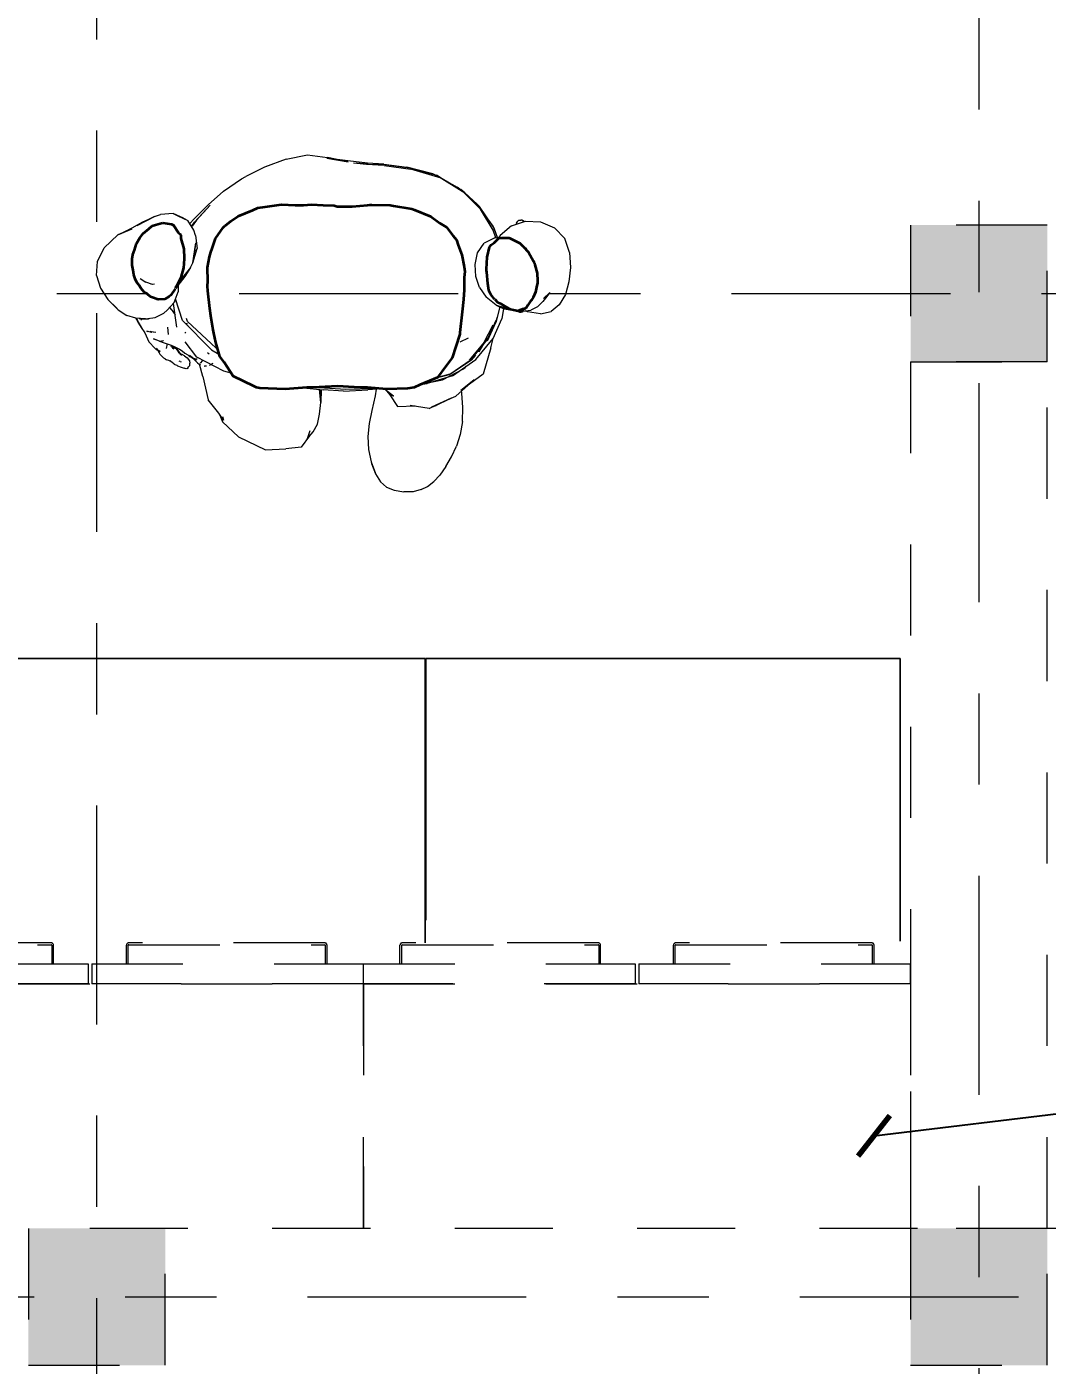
# Model space of a CAD drawing. Header units: millimetres. Extents: x -9559 to 23034, y -7226 to 22400.
# Drawn here: x 302.929 to 304.049, y 51.338 to 52.806 of the extents above; entities that cross this region are included whole.
import ezdxf

# ---------------------------------------------------------------- set-up
doc = ezdxf.new("R2010")
doc.units = ezdxf.units.MM
doc.header["$LTSCALE"] = 0.02
for name, pattern in [('ACAD_ISO02W100', [15, 12, -3]), ('ACAD_ISO10W100', [18, 12, -3, 0, -3]), ('DASHED2', [0.375, 0.25, -0.125])]:
    doc.linetypes.add(name, pattern=pattern)
for name, color, linetype, lineweight in [('A-GENM', 255, 'Continuous', 5), ('A-Mueble cocina 2-proyecciones', 255, 'ACAD_ISO02W100', 9), ('A-Mueble cocina 3', 9, 'Continuous', 9), ('A_DIM-1', 251, 'Continuous', 18), ('G-IMPT', 8, 'Continuous', 9), ('I-FURN', 9, 'Continuous', 9), ('S-GRID', 253, 'ACAD_ISO10W100', 5)]:
    doc.layers.add(name, color=color, linetype=linetype, lineweight=lineweight)
doc.layers.add('IH-PLANO BASE', color=250, linetype='DASHED2', lineweight=5, transparency=0.55)
doc.styles.get("Standard").update_dxf_attribs({"font": 'GOTHIC.TTF'})
doc.dimstyles.get("Standard").update_dxf_attribs({"dimtxt": 0.18, "dimasz": 0.18, "dimexe": 0.18, "dimexo": 0.0625, "dimgap": 0.09, "dimtad": 0, "dimzin": 3, "dimdsep": 46, "dimtxsty": 'Standard', "dimblk": 'ARCHTICK', "dimcen": 0.09, "dimadec": 0, "dimazin": 0, "dimtfac": 1, "dimtofl": 0, "dimtmove": 0, "dimatfit": 3, "dimldrblk": 'ARCHTICK', "dimfxl": 1, "dimtolj": 1, "dimtzin": 0, "dimarcsym": 0})

# ---------------------------------------------------------------- blocks, each defined once
blk = doc.blocks.new('Female Figure 2 - 01skin_DXF-V15-Nivel 1')
at = {"layer": 'G-IMPT'}
for p, q in [((0.1914, -0.7645), (0.1931, -0.7621)), ((0.1939, -0.7612), (0.1931, -0.7621)), ((0.1939, -0.7612), (0.1962, -0.7611)), ((0.1975, -0.7612), (0.1962, -0.7611)), ((0.1987, -0.762), (0.1975, -0.7612)), ((0.1987, -0.762), (0.1981, -0.7616)), ((0.1998, -0.7624), (0.1981, -0.7616)), ((0.1987, -0.7622), (0.199, -0.7625)), ((0.1914, -0.7645), (0.1913, -0.7656)), ((-0.189, -0.8567), (-0.1847, -0.862)), ((-0.1825, -0.865), (-0.1847, -0.862)), ((-0.2261, -0.8689), (-0.2205, -0.8776)), ((-0.2258, -0.8692), (-0.226, -0.8689)), ((-0.2258, -0.8688), (-0.2242, -0.8712)), ((-0.2258, -0.8692), (-0.2237, -0.873)), ((-0.2183, -0.881), (-0.2242, -0.8712)), ((-0.2237, -0.873), (-0.2201, -0.8787)), ((-0.2183, -0.881), (-0.2205, -0.8776)), ((-0.2199, -0.8707), (-0.2202, -0.8694)), ((-0.2199, -0.8707), (-0.2202, -0.8694)), ((-0.2201, -0.8787), (-0.2163, -0.8846)), ((-0.1902, -0.8866), (-0.1909, -0.8785)), ((-0.1901, -0.8866), (-0.1909, -0.8785)), ((-0.2163, -0.8846), (-0.2116, -0.8943)), ((-0.2085, -0.8842), (-0.2138, -0.8826)), ((-0.2138, -0.8826), (-0.2131, -0.883)), ((-0.2085, -0.8842), (-0.2131, -0.883)), ((-0.2116, -0.8943), (-0.2105, -0.8957)), ((-0.2071, -0.8838), (-0.2103, -0.8832)), ((-0.2103, -0.8832), (-0.2089, -0.8835)), ((-0.1999, -0.8939), (-0.2067, -0.8911)), ((-0.2067, -0.8911), (-0.2034, -0.8924)), ((-0.2042, -0.8842), (-0.2066, -0.8838)), ((-0.1999, -0.8939), (-0.1957, -0.893)), ((-0.1999, -0.8939), (-0.1986, -0.8942)), ((-0.1999, -0.8939), (-0.1949, -0.8956)), ((-0.1986, -0.8942), (-0.1957, -0.893)), ((-0.1723, -0.8837), (-0.1715, -0.8848)), ((-0.2059, -0.9006), (-0.2105, -0.8957)), ((-0.2036, -0.9029), (-0.2059, -0.9006)), ((-0.2036, -0.9029), (-0.1993, -0.9046)), ((-0.1998, -0.9057), (-0.2033, -0.9015)), ((-0.2024, -0.9027), (-0.2033, -0.9015)), ((-0.2024, -0.9027), (-0.2014, -0.9046)), ((-0.201, -0.9045), (-0.2023, -0.9033)), ((-0.2023, -0.9033), (-0.1993, -0.9046)), ((-0.2014, -0.9046), (-0.2004, -0.9067)), ((-0.1998, -0.9057), (-0.201, -0.9045)), ((-0.2004, -0.9067), (-0.1998, -0.9078)), ((-0.1954, -0.9125), (-0.1998, -0.9078)), ((-0.1949, -0.8956), (-0.1885, -0.8977)), ((-0.1915, -0.8967), (-0.1926, -0.9017)), ((-0.1915, -0.8967), (-0.1926, -0.9017)), ((-0.1885, -0.8977), (-0.1847, -0.8991)), ((-0.1881, -0.8988), (-0.186, -0.8997)), ((-0.1881, -0.8988), (-0.1848, -0.9001)), ((-0.1877, -0.898), (-0.1857, -0.9005)), ((-0.1875, -0.8981), (-0.1857, -0.9005)), ((-0.1873, -0.8982), (-0.1857, -0.9005)), ((-0.187, -0.8993), (-0.186, -0.8997)), ((-0.1866, -0.9002), (-0.1854, -0.9017)), ((-0.1865, -0.9), (-0.1843, -0.9024)), ((-0.1854, -0.9017), (-0.1857, -0.9005)), ((-0.1854, -0.9012), (-0.1843, -0.9024)), ((-0.1848, -0.9001), (-0.1814, -0.9021)), ((-0.1847, -0.8991), (-0.1811, -0.9009)), ((-0.1784, -0.9061), (-0.1814, -0.9021)), ((-0.1814, -0.9021), (-0.1767, -0.9085)), ((-0.1814, -0.9021), (-0.1791, -0.9049)), ((-0.1811, -0.9009), (-0.1781, -0.9026)), ((-0.1794, -0.9059), (-0.1768, -0.9076)), ((-0.1794, -0.9059), (-0.1779, -0.907)), ((-0.1767, -0.9085), (-0.1791, -0.9049)), ((-0.1773, -0.9072), (-0.1786, -0.9066)), ((-0.1786, -0.9066), (-0.1768, -0.9076)), ((-0.1784, -0.9061), (-0.1767, -0.9085)), ((-0.1781, -0.9026), (-0.1752, -0.9045)), ((-0.1779, -0.907), (-0.1761, -0.9094)), ((-0.1773, -0.9072), (-0.1752, -0.9082)), ((-0.1767, -0.9085), (-0.1761, -0.9094)), ((-0.1752, -0.9045), (-0.1722, -0.907)), ((-0.1725, -0.9099), (-0.1752, -0.9082)), ((-0.1722, -0.907), (-0.1691, -0.9088)), ((-0.1691, -0.9088), (-0.1667, -0.9108)), ((-0.1659, -0.9102), (-0.1671, -0.9091)), ((-0.1634, -0.9127), (-0.1671, -0.9091)), ((-0.1473, -0.9061), (-0.1456, -0.9077)), ((-0.194, -0.9132), (-0.1954, -0.9125)), ((-0.194, -0.9132), (-0.1923, -0.9141)), ((-0.1897, -0.915), (-0.1923, -0.9141)), ((-0.1858, -0.9171), (-0.1897, -0.915)), ((-0.1871, -0.9161), (-0.1883, -0.915)), ((-0.1847, -0.9181), (-0.1883, -0.915)), ((-0.1864, -0.9167), (-0.1871, -0.9161)), ((-0.1838, -0.9188), (-0.1864, -0.9167)), ((-0.1847, -0.9181), (-0.1858, -0.9171)), ((-0.1838, -0.9188), (-0.1831, -0.9192)), ((-0.1831, -0.9192), (-0.1821, -0.9198)), ((-0.1821, -0.9198), (-0.1812, -0.9202)), ((-0.1812, -0.9202), (-0.1804, -0.9206)), ((-0.1804, -0.9206), (-0.1762, -0.9224)), ((-0.1773, -0.916), (-0.1783, -0.9158)), ((-0.1773, -0.916), (-0.1762, -0.9165)), ((-0.1762, -0.9224), (-0.1729, -0.9234)), ((-0.1707, -0.924), (-0.1729, -0.9234)), ((-0.1725, -0.9099), (-0.1698, -0.912)), ((-0.1698, -0.9238), (-0.1707, -0.924)), ((-0.1698, -0.912), (-0.167, -0.9152)), ((-0.1698, -0.9238), (-0.1687, -0.9232)), ((-0.1687, -0.9224), (-0.1667, -0.9205)), ((-0.1687, -0.9224), (-0.1681, -0.9214)), ((-0.1687, -0.9232), (-0.1681, -0.9214)), ((-0.167, -0.9152), (-0.1666, -0.9179)), ((-0.1648, -0.9117), (-0.1667, -0.9108)), ((-0.1667, -0.9205), (-0.1666, -0.9179)), ((-0.1624, -0.9132), (-0.1659, -0.9102)), ((-0.1649, -0.9112), (-0.1659, -0.9102)), ((-0.1659, -0.9102), (-0.1634, -0.9127)), ((-0.1624, -0.9132), (-0.1649, -0.9112)), ((-0.1613, -0.914), (-0.1649, -0.9112)), ((-0.1649, -0.9112), (-0.1634, -0.9125)), ((-0.1634, -0.9127), (-0.1648, -0.9117)), ((-0.1613, -0.914), (-0.1634, -0.9125)), ((-0.1634, -0.9125), (-0.1619, -0.9139)), ((-0.1634, -0.9125), (-0.16, -0.9146)), ((-0.1624, -0.9132), (-0.1634, -0.9127)), ((-0.1589, -0.9136), (-0.1634, -0.9127)), ((-0.1597, -0.9136), (-0.1634, -0.9127)), ((-0.1624, -0.9132), (-0.1613, -0.914)), ((-0.1619, -0.9139), (-0.16, -0.9159)), ((-0.1613, -0.914), (-0.16, -0.9146)), ((-0.16, -0.9159), (-0.1583, -0.9175)), ((-0.1589, -0.9136), (-0.1597, -0.9136)), ((-0.1583, -0.9175), (-0.1566, -0.9189)), ((-0.155, -0.92), (-0.1566, -0.9189)), ((-0.153, -0.9151), (-0.1555, -0.9179)), ((-0.1555, -0.9179), (-0.1554, -0.9177)), ((-0.1535, -0.9151), (-0.1526, -0.9148)), ((-0.1535, -0.9151), (-0.1526, -0.9148)), ((-0.1484, -0.9211), (-0.1512, -0.9214)), ((-0.1484, -0.9211), (-0.1507, -0.9213)), ((-0.1447, -0.9201), (-0.1453, -0.9204)), ((-0.1416, -0.9183), (-0.1447, -0.9201))]:
    blk.add_line(p, q, dxfattribs=at)
blk = doc.blocks.new('Female Figure 2 - Female Figure 2-V16-Nivel 1')
at = {"layer": 'A-GENM', "lineweight": 35}
for p, q in [((-0.0992, 0.085), (-0.0829, 0.0913)), ((-0.0829, 0.0913), (-0.0774, 0.0939)), ((-0.0774, 0.0939), (-0.0694, 0.0952)), ((-0.0694, 0.0952), (-0.0517, 0.0976)), ((-0.0517, 0.0976), (-0.0367, 0.0969)), ((-0.0367, 0.0969), (-0.0274, 0.0968)), ((-0.0274, 0.0968), (-0.0185, 0.0977)), ((-0.0185, 0.0977), (-0.006, 0.097)), ((-0.006, 0.097), (0.0061, 0.0965)), ((0.0061, 0.0965), (0.0095, 0.0953)), ((0.0095, 0.0953), (0.0132, 0.0956)), ((0.0132, 0.0956), (0.0258, 0.0955)), ((0.0258, 0.0955), (0.0428, 0.0969)), ((0.0428, 0.0969), (0.0452, 0.0971)), ((0.0452, 0.0971), (0.0477, 0.0971)), ((0.0477, 0.0971), (0.0677, 0.097)), ((0.0677, 0.097), (0.0712, 0.0963)), ((0.0712, 0.0963), (0.0893, 0.0931)), ((0.0893, 0.0931), (0.0914, 0.0929)), ((0.0914, 0.0929), (0.0943, 0.0918)), ((0.0943, 0.0918), (0.1124, 0.0844)), ((-0.1972, 0.0708), (-0.1933, 0.0741)), ((-0.1933, 0.0741), (-0.1898, 0.0754)), ((-0.1898, 0.0754), (-0.1819, 0.0776)), ((-0.1817, 0.0775), (-0.1721, 0.0761)), ((-0.1721, 0.0761), (-0.17, 0.0748)), ((-0.17, 0.0748), (-0.1644, 0.0665)), ((-0.1154, 0.0723), (-0.1142, 0.0739)), ((-0.1142, 0.0739), (-0.1129, 0.0747)), ((-0.1129, 0.0747), (-0.1071, 0.0793)), ((-0.1071, 0.0793), (-0.0992, 0.085)), ((0.1124, 0.0844), (0.1222, 0.0771)), ((0.1223, 0.0771), (0.1296, 0.0728)), ((-0.2107, 0.0547), (-0.2068, 0.061)), ((-0.2068, 0.061), (-0.2034, 0.0658)), ((-0.2034, 0.0658), (-0.1972, 0.0708)), ((-0.1644, 0.0665), (-0.1625, 0.065)), ((-0.1625, 0.065), (-0.162, 0.0639)), ((-0.162, 0.0639), (-0.1618, 0.0602)), ((-0.1618, 0.0602), (-0.1585, 0.0491)), ((-0.1276, 0.0495), (-0.1238, 0.0603)), ((-0.1238, 0.0603), (-0.1154, 0.0723)), ((0.1296, 0.0728), (0.1363, 0.0637)), ((0.1363, 0.0637), (0.1404, 0.0588)), ((0.1404, 0.0588), (0.1423, 0.0532)), ((0.1819, 0.0556), (0.1867, 0.0608)), ((0.1867, 0.0608), (0.1899, 0.0611)), ((0.1899, 0.0611), (0.1983, 0.061)), ((0.1983, 0.061), (0.2093, 0.0555)), ((-0.2145, 0.0429), (-0.2127, 0.0477)), ((-0.2127, 0.0477), (-0.2107, 0.0547)), ((-0.1585, 0.0491), (-0.1584, 0.0384)), ((-0.1306, 0.0403), (-0.1292, 0.0455)), ((-0.1292, 0.0455), (-0.1276, 0.0495)), ((0.1423, 0.0532), (0.1463, 0.0424)), ((0.1742, 0.04), (0.1766, 0.0507)), ((0.1766, 0.0507), (0.1783, 0.0534)), ((0.1783, 0.0534), (0.1819, 0.0556)), ((0.2093, 0.0555), (0.2099, 0.0552)), ((0.2099, 0.0552), (0.2103, 0.0548)), ((0.2103, 0.0548), (0.213, 0.052)), ((0.2136, 0.0514), (0.2194, 0.0453)), ((0.2194, 0.0453), (0.2248, 0.0355)), ((-0.2154, 0.0311), (-0.2152, 0.0381)), ((-0.2142, 0.0255), (-0.2154, 0.0311)), ((-0.2152, 0.0381), (-0.2145, 0.0429)), ((-0.1585, 0.0326), (-0.1591, 0.0282)), ((-0.1584, 0.0384), (-0.1585, 0.0326)), ((-0.1326, 0.0285), (-0.1306, 0.0403)), ((0.1463, 0.0424), (0.1488, 0.0292)), ((0.1734, 0.0267), (0.1742, 0.04)), ((0.2248, 0.0355), (0.2258, 0.0336)), ((0.2258, 0.0336), (0.2262, 0.0316)), ((0.2262, 0.0316), (0.2289, 0.0222)), ((-0.2136, 0.0206), (-0.2142, 0.0255)), ((-0.2122, 0.0162), (-0.2136, 0.0206)), ((-0.2102, 0.0121), (-0.2122, 0.0162)), ((-0.1619, 0.0174), (-0.1679, 0.0055)), ((-0.1591, 0.0282), (-0.1619, 0.0174)), ((-0.1324, 0.0134), (-0.1326, 0.0285)), ((0.1488, 0.0292), (0.1495, 0.0243)), ((0.1495, 0.0243), (0.149, 0.0176)), ((0.149, 0.0176), (0.149, 0.0041)), ((0.1733, 0.0251), (0.1734, 0.0267)), ((0.1737, 0.0234), (0.1733, 0.0251)), ((0.1746, 0.0111), (0.1737, 0.0234)), ((0.2289, 0.0222), (0.2294, 0.014)), ((-0.208, 0.0097), (-0.2102, 0.0121)), ((-0.2054, 0.0055), (-0.208, 0.0097)), ((-0.2021, 0.0016), (-0.2054, 0.0055)), ((-0.2004, 0.0003), (-0.2021, 0.0016)), ((-0.1988, -0.0003), (-0.2004, 0.0003)), ((-0.168, 0.0053), (-0.1731, -0.0017)), ((-0.1327, 0.0082), (-0.1324, 0.0134)), ((-0.1324, 0.0029), (-0.1327, 0.0082)), ((-0.1302, -0.0165), (-0.1324, 0.0029)), ((0.149, 0.0041), (0.148, -0.0066)), ((0.1759, 0.0035), (0.1746, 0.0111)), ((0.1779, -0.0009), (0.1759, 0.0035)), ((0.2271, 0.0015), (0.2246, -0.0044)), ((0.2286, 0.0087), (0.2271, 0.0015)), ((0.2293, 0.0112), (0.2286, 0.0087)), ((0.2294, 0.014), (0.2293, 0.0112)), ((-0.1952, -0.0035), (-0.1988, -0.0003)), ((-0.193, -0.0044), (-0.1952, -0.0035)), ((-0.188, -0.006), (-0.193, -0.0044)), ((-0.1874, -0.0064), (-0.188, -0.006)), ((-0.1863, -0.0065), (-0.1874, -0.0064)), ((-0.1795, -0.0062), (-0.1863, -0.0065)), ((-0.1747, -0.0034), (-0.1795, -0.0062)), ((-0.1731, -0.0017), (-0.1747, -0.0034)), ((0.148, -0.0066), (0.1466, -0.0201)), ((0.1822, -0.006), (0.1779, -0.0009)), ((0.1861, -0.0103), (0.1827, -0.0066)), ((0.1898, -0.0118), (0.1861, -0.0103)), ((0.1998, -0.0175), (0.1898, -0.0118)), ((0.2186, -0.0127), (0.2167, -0.0157)), ((0.2216, -0.0084), (0.2186, -0.0127)), ((0.2231, -0.0068), (0.2216, -0.0084)), ((0.2246, -0.0044), (0.2232, -0.0067)), ((-0.1291, -0.0246), (-0.1302, -0.0165)), ((-0.1267, -0.0378), (-0.1291, -0.0246)), ((0.1466, -0.0201), (0.1441, -0.0429)), ((0.2028, -0.0181), (0.1998, -0.0175)), ((0.2081, -0.0195), (0.2028, -0.0181)), ((0.2098, -0.02), (0.2081, -0.0195)), ((0.2113, -0.02), (0.2098, -0.02)), ((0.2129, -0.0194), (0.2113, -0.02)), ((0.2133, -0.0175), (0.2129, -0.0194)), ((0.2151, -0.0169), (0.2133, -0.0175)), ((0.2167, -0.0157), (0.2151, -0.0169)), ((-0.1258, -0.0433), (-0.1267, -0.0378)), ((-0.1234, -0.0537), (-0.1258, -0.0433)), ((0.1441, -0.0429), (0.144, -0.044)), ((-0.1191, -0.0691), (-0.1234, -0.0537)), ((0.1436, -0.0457), (0.1358, -0.0706)), ((0.1439, -0.0446), (0.1436, -0.0457)), ((0.144, -0.044), (0.1439, -0.0446)), ((-0.1144, -0.0754), (-0.1191, -0.0691)), ((0.1358, -0.0706), (0.1286, -0.0795)), ((-0.1047, -0.0907), (-0.1144, -0.0754)), ((0.1286, -0.0795), (0.1194, -0.0921)), ((-0.0817, -0.1017), (-0.1047, -0.0907)), ((-0.0789, -0.1032), (-0.0817, -0.1017)), ((-0.0101, -0.1027), (-0.017, -0.103)), ((0.0098, -0.1015), (-0.0101, -0.1027)), ((0.0283, -0.1027), (0.0098, -0.1015)), ((0.0355, -0.1029), (0.0283, -0.1027)), ((0.1001, -0.1001), (0.0938, -0.1031)), ((0.1194, -0.0921), (0.1001, -0.1001)), ((-0.0752, -0.1037), (-0.0789, -0.1032)), ((-0.0474, -0.105), (-0.0752, -0.1037)), ((-0.0236, -0.1029), (-0.0474, -0.105)), ((-0.017, -0.103), (-0.0236, -0.1029)), ((0.0429, -0.103), (0.0355, -0.1029)), ((0.0637, -0.1049), (0.0429, -0.103)), ((0.0867, -0.1041), (0.0637, -0.1049)), ((0.0938, -0.1031), (0.0867, -0.1041))]:
    blk.add_line(p, q, dxfattribs=at)
at = {"layer": 'G-IMPT'}
for p, q in [((-0.0464, 0.1475), (-0.0703, 0.1385)), ((-0.0464, 0.1475), (-0.0229, 0.1519)), ((-0.0229, 0.1519), (-0.0012, 0.1493)), ((0.0212, 0.1455), (-0.0017, 0.1486)), ((-0.0017, 0.1486), (0.0217, 0.1444)), ((0.0217, 0.1444), (-0.0012, 0.1493)), ((-0.0703, 0.1385), (-0.0905, 0.1284)), ((-0.0692, 0.1393), (-0.0676, 0.1395)), ((0.0429, 0.143), (0.0212, 0.1455)), ((0.0417, 0.1415), (0.0274, 0.1429)), ((0.0436, 0.142), (0.0304, 0.1429)), ((0.061, 0.1405), (0.0417, 0.1415)), ((0.0607, 0.1419), (0.0429, 0.143)), ((0.0436, 0.142), (0.0623, 0.1413)), ((0.0607, 0.1419), (0.0861, 0.1386)), ((0.061, 0.1405), (0.0903, 0.1365)), ((0.0623, 0.1413), (0.0888, 0.138)), ((0.1144, 0.1311), (0.0861, 0.1386)), ((0.0888, 0.138), (0.1186, 0.1296)), ((0.1237, 0.1266), (0.0903, 0.1365)), ((-0.1151, 0.1122), (-0.0954, 0.1258)), ((-0.0954, 0.1258), (-0.0905, 0.1284)), ((0.1237, 0.1266), (0.1144, 0.1311)), ((0.1237, 0.1266), (0.1186, 0.1296)), ((0.1186, 0.1296), (0.1495, 0.1103)), ((0.1186, 0.1296), (0.1451, 0.1139)), ((0.1237, 0.1266), (0.1413, 0.1165)), ((-0.1151, 0.1122), (-0.1321, 0.0973)), ((0.1495, 0.1103), (0.1413, 0.1165)), ((0.1669, 0.0925), (0.1451, 0.1139)), ((0.1657, 0.0955), (0.1451, 0.1139)), ((0.1495, 0.1103), (0.1451, 0.1139)), ((0.1495, 0.1103), (0.1632, 0.0979)), ((-0.1477, 0.0817), (-0.1321, 0.0973)), ((-0.1469, 0.0783), (-0.1297, 0.0969)), ((-0.1447, 0.0806), (-0.1297, 0.0969)), ((-0.0829, 0.0913), (-0.0992, 0.085)), ((-0.0774, 0.0939), (-0.0829, 0.0913)), ((-0.0694, 0.0952), (-0.0774, 0.0939)), ((-0.0517, 0.0976), (-0.0694, 0.0952)), ((-0.0367, 0.0969), (-0.0517, 0.0976)), ((-0.0367, 0.0969), (-0.0274, 0.0968)), ((-0.0274, 0.0968), (-0.0185, 0.0977)), ((-0.006, 0.097), (-0.0185, 0.0977)), ((0.0061, 0.0965), (-0.006, 0.097)), ((0.0095, 0.0953), (0.0061, 0.0965)), ((0.0132, 0.0956), (0.0095, 0.0953)), ((0.0258, 0.0955), (0.0132, 0.0956)), ((0.0428, 0.0969), (0.0258, 0.0955)), ((0.0428, 0.0969), (0.0452, 0.0971)), ((0.0452, 0.0971), (0.0477, 0.0971)), ((0.0677, 0.097), (0.0477, 0.0971)), ((0.0677, 0.097), (0.0712, 0.0963)), ((0.0712, 0.0963), (0.0893, 0.0931)), ((0.0893, 0.0931), (0.0914, 0.0929)), ((0.0914, 0.0929), (0.0943, 0.0918)), ((0.0943, 0.0918), (0.1124, 0.0844)), ((0.1806, 0.0737), (0.1632, 0.0979)), ((0.1817, 0.0718), (0.1657, 0.0955)), ((0.1808, 0.0696), (0.1669, 0.0925)), ((-0.2152, 0.0722), (-0.2038, 0.0785)), ((-0.2098, 0.0746), (-0.1909, 0.0844)), ((-0.2098, 0.0746), (-0.2039, 0.0778)), ((-0.1909, 0.0844), (-0.2039, 0.0778)), ((-0.2038, 0.0785), (-0.1979, 0.0812)), ((-0.1979, 0.0812), (-0.1909, 0.0844)), ((-0.1933, 0.0741), (-0.1972, 0.0708)), ((-0.1898, 0.0754), (-0.1933, 0.0741)), ((-0.1909, 0.0844), (-0.1843, 0.0867)), ((-0.1898, 0.0754), (-0.1819, 0.0776)), ((-0.1703, 0.0876), (-0.1843, 0.0867)), ((-0.1817, 0.0775), (-0.1721, 0.0761)), ((-0.17, 0.0748), (-0.1721, 0.0761)), ((-0.1591, 0.0825), (-0.1703, 0.0876)), ((-0.1703, 0.0876), (-0.1651, 0.0853)), ((-0.1703, 0.0876), (-0.1544, 0.0801)), ((-0.1644, 0.0665), (-0.17, 0.0748)), ((-0.1651, 0.0853), (-0.1544, 0.0801)), ((-0.1591, 0.0825), (-0.1544, 0.0801)), ((-0.1478, 0.0693), (-0.1544, 0.0801)), ((-0.1477, 0.0817), (-0.1518, 0.0771)), ((-0.1504, 0.0734), (-0.1469, 0.0783)), ((-0.1447, 0.0806), (-0.1497, 0.0739)), ((-0.1142, 0.0739), (-0.1154, 0.0723)), ((-0.1142, 0.0739), (-0.1129, 0.0747)), ((-0.1071, 0.0793), (-0.1129, 0.0747)), ((-0.0992, 0.085), (-0.1071, 0.0793)), ((0.1222, 0.0771), (0.1124, 0.0844)), ((0.1296, 0.0728), (0.1223, 0.0771)), ((0.1855, 0.0613), (0.1806, 0.0737)), ((0.2008, 0.0742), (0.1882, 0.0637)), ((0.2008, 0.0742), (0.2161, 0.0793)), ((0.2161, 0.0793), (0.2326, 0.0787)), ((0.2326, 0.0787), (0.2479, 0.0722)), ((-0.2311, 0.0642), (-0.246, 0.05)), ((-0.2311, 0.0642), (-0.2154, 0.071)), ((-0.2189, 0.0696), (-0.2311, 0.0642)), ((-0.2311, 0.0642), (-0.2261, 0.0664)), ((-0.2216, 0.0687), (-0.2261, 0.0664)), ((-0.2216, 0.0687), (-0.2191, 0.0701)), ((-0.2191, 0.0701), (-0.2152, 0.0722)), ((-0.2068, 0.061), (-0.2107, 0.0547)), ((-0.2068, 0.061), (-0.2034, 0.0658)), ((-0.1972, 0.0708), (-0.2034, 0.0658)), ((-0.1625, 0.065), (-0.1644, 0.0665)), ((-0.162, 0.0639), (-0.1625, 0.065)), ((-0.1618, 0.0602), (-0.162, 0.0639)), ((-0.1618, 0.0602), (-0.1585, 0.0491)), ((-0.1459, 0.0636), (-0.1478, 0.0693)), ((-0.1459, 0.0636), (-0.1442, 0.0494)), ((-0.1276, 0.0495), (-0.1238, 0.0603)), ((-0.1154, 0.0723), (-0.1238, 0.0603)), ((0.1363, 0.0637), (0.1296, 0.0728)), ((0.1363, 0.0637), (0.1404, 0.0588)), ((0.1423, 0.0532), (0.1404, 0.0588)), ((0.1824, 0.061), (0.1706, 0.0554)), ((0.1837, 0.0612), (0.1808, 0.0696)), ((0.1855, 0.0613), (0.1817, 0.0718)), ((0.1819, 0.0556), (0.1867, 0.0608)), ((0.1824, 0.061), (0.185, 0.0613)), ((0.1985, 0.0611), (0.185, 0.0613)), ((0.1882, 0.0637), (0.1865, 0.0612)), ((0.1867, 0.0608), (0.1899, 0.0611)), ((0.1983, 0.061), (0.1899, 0.0611)), ((0.2093, 0.0555), (0.1983, 0.061)), ((0.2101, 0.0552), (0.1985, 0.0611)), ((0.2479, 0.0722), (0.2591, 0.0604)), ((0.2643, 0.0449), (0.2591, 0.0604)), ((-0.2535, 0.0353), (-0.246, 0.05)), ((-0.2127, 0.0477), (-0.2145, 0.0429)), ((-0.2107, 0.0547), (-0.2127, 0.0477)), ((-0.1585, 0.0491), (-0.1584, 0.0384)), ((-0.1489, 0.0335), (-0.1456, 0.0555)), ((-0.1489, 0.0335), (-0.1442, 0.0494)), ((-0.147, 0.0414), (-0.1456, 0.0555)), ((-0.1292, 0.0455), (-0.1306, 0.0403)), ((-0.1276, 0.0495), (-0.1292, 0.0455)), ((0.1463, 0.0424), (0.1423, 0.0532)), ((0.1608, 0.0318), (0.1635, 0.0447)), ((0.1635, 0.0447), (0.1706, 0.0554)), ((0.1766, 0.0507), (0.1742, 0.04)), ((0.1783, 0.0534), (0.1766, 0.0507)), ((0.1819, 0.0556), (0.1783, 0.0534)), ((0.2093, 0.0555), (0.2099, 0.0552)), ((0.2099, 0.0552), (0.2103, 0.0548)), ((0.2101, 0.0552), (0.2122, 0.0535)), ((0.213, 0.052), (0.2103, 0.0548)), ((0.2176, 0.0487), (0.2122, 0.0535)), ((0.2194, 0.0453), (0.2136, 0.0514)), ((0.2176, 0.0487), (0.2152, 0.0498)), ((0.2194, 0.0453), (0.2248, 0.0355)), ((0.2643, 0.0449), (0.2653, 0.0286)), ((-0.2546, 0.0199), (-0.2535, 0.0353)), ((-0.2156, 0.0321), (-0.2152, 0.0436)), ((-0.2154, 0.0311), (-0.2156, 0.0321)), ((-0.2154, 0.0325), (-0.2152, 0.0436)), ((-0.2154, 0.0311), (-0.2152, 0.0381)), ((-0.2154, 0.0311), (-0.2142, 0.0255)), ((-0.2152, 0.0381), (-0.2145, 0.0429)), ((-0.1579, 0.0363), (-0.1591, 0.0282)), ((-0.1591, 0.0282), (-0.1585, 0.0326)), ((-0.1584, 0.0384), (-0.1585, 0.0326)), ((-0.1579, 0.0363), (-0.1582, 0.0353)), ((-0.1515, 0.0287), (-0.1489, 0.0335)), ((-0.1489, 0.0335), (-0.147, 0.0414)), ((-0.1306, 0.0403), (-0.1326, 0.0285)), ((0.1463, 0.0424), (0.1488, 0.0292)), ((0.1615, 0.0186), (0.1608, 0.0318)), ((0.1742, 0.04), (0.1734, 0.0267)), ((0.2258, 0.0336), (0.2248, 0.0355)), ((0.2258, 0.0336), (0.2262, 0.0316)), ((0.2262, 0.0316), (0.2289, 0.0222)), ((-0.2546, 0.0199), (-0.2502, 0.0057)), ((-0.2142, 0.0255), (-0.2136, 0.0206)), ((-0.2122, 0.0162), (-0.2136, 0.0206)), ((-0.2122, 0.0162), (-0.2102, 0.0121)), ((-0.2065, 0.0166), (-0.2002, 0.0123)), ((-0.1515, 0.0287), (-0.1686, 0.0068)), ((-0.1592, 0.018), (-0.1686, 0.0068)), ((-0.1577, 0.0187), (-0.1679, 0.0054)), ((-0.1619, 0.0174), (-0.1679, 0.0055)), ((-0.1636, 0.0159), (-0.1679, 0.0054)), ((-0.1619, 0.0174), (-0.1591, 0.0282)), ((-0.1515, 0.0287), (-0.1592, 0.018)), ((-0.1515, 0.0287), (-0.1577, 0.0187)), ((-0.1324, 0.0134), (-0.1326, 0.0285)), ((0.1488, 0.0292), (0.1495, 0.0243)), ((0.149, 0.0176), (0.1495, 0.0243)), ((0.149, 0.0041), (0.149, 0.0176)), ((0.1655, 0.0066), (0.1615, 0.0186)), ((0.1734, 0.0267), (0.1733, 0.0251)), ((0.1733, 0.0251), (0.1737, 0.0234)), ((0.1737, 0.0234), (0.1746, 0.0111)), ((0.2294, 0.014), (0.2289, 0.0222)), ((0.2653, 0.0286), (0.2638, 0.013)), ((-0.2502, 0.0057), (-0.242, -0.0067)), ((-0.2102, 0.0121), (-0.208, 0.0097)), ((-0.208, 0.0097), (-0.2054, 0.0055)), ((-0.2021, 0.0016), (-0.2054, 0.0055)), ((-0.2004, 0.0003), (-0.2021, 0.0016)), ((-0.2004, 0.0003), (-0.1988, -0.0003)), ((-0.1931, 0.01), (-0.2002, 0.0123)), ((-0.1931, 0.01), (-0.1947, 0.0104)), ((-0.1908, 0.0101), (-0.1931, 0.01)), ((-0.1731, -0.0017), (-0.168, 0.0053)), ((-0.1692, -0.0097), (-0.1647, 0.002)), ((-0.1648, 0.0095), (-0.1647, 0.002)), ((-0.1324, 0.0134), (-0.1327, 0.0082)), ((-0.1327, 0.0082), (-0.1324, 0.0029)), ((-0.1302, -0.0165), (-0.1324, 0.0029)), ((0.149, 0.0041), (0.148, -0.0066)), ((0.1655, 0.0066), (0.1729, -0.004)), ((0.1746, 0.0111), (0.1759, 0.0035)), ((0.1759, 0.0035), (0.1779, -0.0009)), ((0.2246, -0.0044), (0.2271, 0.0015)), ((0.2286, 0.0087), (0.2271, 0.0015)), ((0.2286, 0.0087), (0.2293, 0.0112)), ((0.2293, 0.0112), (0.2294, 0.014)), ((0.2357, -0.0056), (0.2428, 0.0013)), ((0.2428, 0.0013), (0.2396, -0.0033)), ((0.2638, 0.013), (0.2598, -0.001)), ((-0.242, -0.0067), (-0.2317, -0.0164)), ((-0.2317, -0.0164), (-0.2398, -0.0087)), ((-0.2308, -0.0179), (-0.2398, -0.0087)), ((-0.1952, -0.0035), (-0.1988, -0.0003)), ((-0.1952, -0.0035), (-0.193, -0.0044)), ((-0.193, -0.0044), (-0.188, -0.006)), ((-0.188, -0.006), (-0.1874, -0.0064)), ((-0.1874, -0.0064), (-0.1863, -0.0065)), ((-0.1863, -0.0065), (-0.1795, -0.0062)), ((-0.1795, -0.0062), (-0.1747, -0.0034)), ((-0.1692, -0.0097), (-0.1769, -0.0181)), ((-0.1747, -0.0034), (-0.1731, -0.0017)), ((-0.1705, -0.011), (-0.1666, -0.037)), ((-0.166, -0.0112), (-0.1681, -0.0067)), ((-0.1601, -0.0295), (-0.1677, -0.0057)), ((-0.1661, -0.0108), (-0.1677, -0.0075)), ((0.148, -0.0066), (0.1466, -0.0201)), ((0.1841, -0.0127), (0.1729, -0.004)), ((0.1779, -0.0009), (0.1822, -0.006)), ((0.1861, -0.0103), (0.1827, -0.0066)), ((0.1834, -0.0083), (0.1898, -0.0118)), ((0.1834, -0.0083), (0.1861, -0.0103)), ((0.188, -0.0145), (0.1834, -0.0317)), ((0.1841, -0.0127), (0.2081, -0.0195)), ((0.1841, -0.0127), (0.1924, -0.0166)), ((0.1841, -0.0127), (0.199, -0.0171)), ((0.1898, -0.0118), (0.1861, -0.0103)), ((0.1898, -0.0118), (0.1998, -0.0175)), ((0.219, -0.0122), (0.2167, -0.0157)), ((0.2167, -0.0157), (0.2186, -0.0127)), ((0.2216, -0.0084), (0.2186, -0.0127)), ((0.2231, -0.0068), (0.2216, -0.0084)), ((0.2291, -0.0146), (0.2218, -0.0182)), ((0.2232, -0.0067), (0.2246, -0.0044)), ((0.2352, -0.0087), (0.2291, -0.0146)), ((0.2396, -0.0033), (0.2352, -0.0087)), ((0.2532, -0.0123), (0.2442, -0.0196)), ((0.2598, -0.001), (0.2532, -0.0123)), ((-0.2308, -0.0179), (-0.2212, -0.024)), ((-0.2113, -0.0271), (-0.2212, -0.024)), ((-0.2008, -0.0279), (-0.2113, -0.0271)), ((-0.2077, -0.0274), (-0.2046, -0.0281)), ((-0.1978, -0.0282), (-0.2046, -0.0281)), ((-0.2008, -0.0279), (-0.1902, -0.0262)), ((-0.1963, -0.0274), (-0.1978, -0.0282)), ((-0.1902, -0.0262), (-0.1807, -0.0215)), ((-0.1769, -0.0181), (-0.1807, -0.0215)), ((-0.1546, -0.0308), (-0.1558, -0.0274)), ((-0.1291, -0.0246), (-0.1302, -0.0165)), ((-0.1267, -0.0378), (-0.1291, -0.0246)), ((0.1441, -0.0429), (0.1466, -0.0201)), ((0.1745, -0.0505), (0.1841, -0.0291)), ((0.1807, -0.0492), (0.19, -0.0279)), ((0.1847, -0.0263), (0.1841, -0.0291)), ((0.192, -0.0164), (0.19, -0.0279)), ((0.199, -0.0171), (0.1924, -0.0166)), ((0.1924, -0.0166), (0.2019, -0.0184)), ((0.1924, -0.0166), (0.1978, -0.0173)), ((0.2098, -0.02), (0.1978, -0.0173)), ((0.199, -0.0171), (0.1998, -0.0175)), ((0.2028, -0.0181), (0.1998, -0.0175)), ((0.2019, -0.0184), (0.2106, -0.0179)), ((0.2081, -0.0195), (0.2028, -0.0181)), ((0.2079, -0.0177), (0.214, -0.0158)), ((0.2098, -0.02), (0.2081, -0.0195)), ((0.2098, -0.02), (0.2113, -0.02)), ((0.2106, -0.0179), (0.214, -0.0158)), ((0.2113, -0.02), (0.2129, -0.0194)), ((0.2133, -0.0175), (0.2129, -0.0194)), ((0.2133, -0.0175), (0.2151, -0.0169)), ((0.2136, -0.0192), (0.2218, -0.0182)), ((0.2151, -0.0169), (0.2167, -0.0157)), ((0.2184, -0.0201), (0.2158, -0.019)), ((0.2326, -0.0222), (0.2184, -0.0201)), ((0.2326, -0.0222), (0.2442, -0.0196)), ((-0.1601, -0.0295), (-0.1283, -0.0616)), ((-0.1559, -0.0322), (-0.1553, -0.0331)), ((-0.1546, -0.0308), (-0.1236, -0.0594)), ((-0.1539, -0.0356), (-0.1545, -0.0344)), ((-0.1258, -0.0433), (-0.1267, -0.0378)), ((-0.1234, -0.0537), (-0.1258, -0.0433)), ((0.144, -0.044), (0.1441, -0.0429)), ((0.1652, -0.0639), (0.1808, -0.0342)), ((0.1743, -0.052), (0.1834, -0.0317)), ((0.1761, -0.0447), (0.1808, -0.0342)), ((-0.1444, -0.0699), (-0.1573, -0.053)), ((-0.1234, -0.0537), (-0.1191, -0.0691)), ((0.1358, -0.0706), (0.1436, -0.0457)), ((0.1436, -0.0457), (0.1439, -0.0446)), ((0.1439, -0.0446), (0.144, -0.044)), ((0.1531, -0.0491), (0.144, -0.0533)), ((0.1546, -0.073), (0.171, -0.0534)), ((0.1565, -0.0725), (0.1745, -0.0505)), ((0.1615, -0.0725), (0.1807, -0.0492)), ((0.1652, -0.0639), (0.1743, -0.0481)), ((0.1779, -0.0594), (0.1807, -0.0492)), ((-0.1147, -0.085), (-0.1444, -0.0699)), ((-0.1283, -0.0616), (-0.1202, -0.0664)), ((-0.1236, -0.0594), (-0.1214, -0.0607)), ((-0.1191, -0.0691), (-0.1144, -0.0754)), ((0.1286, -0.0795), (0.1358, -0.0706)), ((0.157, -0.0731), (0.1326, -0.0892)), ((0.1331, -0.0884), (0.1565, -0.0725)), ((0.136, -0.0902), (0.1615, -0.0725)), ((0.157, -0.0731), (0.1615, -0.0676)), ((0.1779, -0.0594), (0.1697, -0.0884)), ((-0.138, -0.0909), (-0.1413, -0.0774)), ((-0.1069, -0.0872), (-0.1147, -0.085)), ((-0.1144, -0.0754), (-0.1047, -0.0907)), ((0.1286, -0.0795), (0.1194, -0.0921)), ((0.1249, -0.0946), (0.1481, -0.0827)), ((0.1481, -0.0827), (0.1499, -0.081)), ((0.1499, -0.081), (0.1511, -0.0797)), ((-0.138, -0.0909), (-0.1319, -0.1167)), ((-0.1047, -0.0907), (-0.0817, -0.1017)), ((-0.0817, -0.1017), (-0.0789, -0.1032)), ((-0.017, -0.103), (-0.0101, -0.1027)), ((-0.0101, -0.1027), (0.0098, -0.1015)), ((0.0104, -0.1019), (-0.0101, -0.1027)), ((0.0098, -0.1015), (0.0283, -0.1027)), ((0.0104, -0.1019), (0.0283, -0.1027)), ((0.0283, -0.1027), (0.0355, -0.1029)), ((0.0938, -0.1031), (0.1001, -0.1001)), ((0.1194, -0.0921), (0.1001, -0.1001)), ((0.1009, -0.0997), (0.1082, -0.0987)), ((0.136, -0.0902), (0.1082, -0.0987)), ((0.1124, -0.097), (0.1249, -0.0946)), ((0.1326, -0.0892), (0.1165, -0.0932)), ((0.1331, -0.0884), (0.1194, -0.0921)), ((0.1598, -0.0947), (0.1395, -0.1125)), ((0.1697, -0.0884), (0.1452, -0.1064)), ((0.1598, -0.0947), (0.1452, -0.1064)), ((-0.1204, -0.1312), (-0.1319, -0.1167)), ((-0.0789, -0.1032), (-0.0752, -0.1037)), ((-0.0474, -0.105), (-0.0752, -0.1037)), ((-0.0236, -0.1029), (-0.0474, -0.105)), ((-0.0274, -0.1033), (-0.0059, -0.1056)), ((-0.0236, -0.1029), (-0.017, -0.103)), ((-0.0104, -0.1029), (0.0192, -0.1047)), ((-0.0084, -0.1194), (-0.0099, -0.1052)), ((-0.0092, -0.1053), (-0.0088, -0.1106)), ((-0.0088, -0.1106), (-0.0084, -0.1194)), ((-0.0079, -0.1054), (-0.0084, -0.1194)), ((0.0166, -0.1069), (-0.0059, -0.1056)), ((0.0166, -0.1069), (0.043, -0.1055)), ((0.0192, -0.1047), (0.0507, -0.1043)), ((0.0355, -0.1029), (0.0429, -0.103)), ((0.0429, -0.103), (0.0637, -0.1049)), ((0.0585, -0.1044), (0.043, -0.1055)), ((0.0511, -0.112), (0.0477, -0.1281)), ((0.0507, -0.1043), (0.0552, -0.1041)), ((0.0522, -0.1049), (0.0511, -0.112)), ((0.0618, -0.1047), (0.0632, -0.1065)), ((0.0619, -0.1047), (0.0628, -0.1058)), ((0.0713, -0.1124), (0.0632, -0.1065)), ((0.0635, -0.1067), (0.0673, -0.1112)), ((0.0637, -0.1049), (0.0867, -0.1041)), ((0.0645, -0.1066), (0.0713, -0.1124)), ((0.0673, -0.1112), (0.0758, -0.124)), ((0.0867, -0.1041), (0.0938, -0.1031)), ((0.1347, -0.1148), (0.113, -0.1247)), ((0.1347, -0.1148), (0.1181, -0.1226)), ((0.1222, -0.1206), (0.1347, -0.1148)), ((0.1347, -0.1148), (0.1395, -0.1125)), ((0.1464, -0.1094), (0.146, -0.1068)), ((0.1475, -0.125), (0.1464, -0.1094)), ((-0.1151, -0.1389), (-0.1204, -0.1312)), ((-0.01, -0.1324), (-0.0084, -0.1194)), ((0.0477, -0.1281), (0.0446, -0.1425)), ((0.0758, -0.124), (0.0952, -0.1233)), ((0.1104, -0.126), (0.0896, -0.1226)), ((0.0896, -0.1226), (0.0952, -0.1233)), ((0.1104, -0.126), (0.1171, -0.1229)), ((0.113, -0.1247), (0.1181, -0.1226)), ((0.147, -0.1403), (0.1475, -0.125)), ((-0.119, -0.1332), (-0.1162, -0.1406)), ((-0.118, -0.1347), (-0.1162, -0.1406)), ((-0.1178, -0.1352), (-0.1162, -0.1406)), ((-0.1162, -0.1406), (-0.0987, -0.1572)), ((-0.1161, -0.135), (-0.1151, -0.1389)), ((-0.0168, -0.1518), (-0.0122, -0.1433)), ((-0.0122, -0.1433), (-0.01, -0.1324)), ((0.0446, -0.1425), (0.0433, -0.1568)), ((0.147, -0.1403), (0.1445, -0.1547)), ((-0.0987, -0.1572), (-0.0692, -0.1715)), ((-0.021, -0.1559), (-0.03, -0.1684)), ((-0.0204, -0.1505), (-0.0235, -0.1592)), ((-0.0235, -0.1592), (-0.0168, -0.1518)), ((0.0433, -0.1568), (0.044, -0.1711)), ((0.1445, -0.1547), (0.1403, -0.1675)), ((-0.0692, -0.1715), (-0.0469, -0.1703)), ((-0.03, -0.1684), (-0.0469, -0.1703)), ((0.044, -0.1711), (0.0467, -0.1846)), ((0.1349, -0.179), (0.1403, -0.1675)), ((0.0467, -0.1846), (0.0511, -0.1964)), ((0.0467, -0.1846), (0.0472, -0.1862)), ((0.0467, -0.1846), (0.0515, -0.1977)), ((0.0472, -0.1862), (0.0515, -0.1977)), ((0.1288, -0.1898), (0.1222, -0.199)), ((0.1288, -0.1898), (0.1349, -0.179)), ((0.0511, -0.1964), (0.0515, -0.1977)), ((0.0515, -0.1977), (0.0571, -0.2065)), ((0.1222, -0.199), (0.1155, -0.2062)), ((0.0571, -0.2065), (0.0637, -0.2122)), ((0.0637, -0.2122), (0.072, -0.2156)), ((0.072, -0.2156), (0.0825, -0.2174)), ((0.0929, -0.2175), (0.0825, -0.2174)), ((0.1016, -0.2149), (0.0929, -0.2175)), ((0.1016, -0.2149), (0.1086, -0.2115)), ((0.1086, -0.2115), (0.1155, -0.2062))]:
    blk.add_line(p, q, dxfattribs=at)
blk.add_blockref('Female Figure 2 - 01skin_DXF-V15-Nivel 1', (0.0147, 0.8415))
blk = doc.blocks.new('Armario superior - Puerta doble - 600 x 720 x 290 mm-626424-Nivel 1')
at = {"layer": 'A-Mueble cocina 2-proyecciones', "linetype": 'DASHED2', "lineweight": 5, "ltscale": 9}
for p, q in [((-0.085, 0.365), (-0.085, 0.3855)), ((-0.083, 0.365), (-0.083, 0.3855)), ((0.1325, 0.388), (-0.0825, 0.388)), ((-0.0825, 0.386), (0.1325, 0.386)), ((0.133, 0.3855), (0.133, 0.365)), ((0.135, 0.365), (0.135, 0.3855)), ((0.215, 0.365), (0.215, 0.3855)), ((0.217, 0.365), (0.217, 0.3855)), ((0.4325, 0.388), (0.2175, 0.388)), ((0.2175, 0.386), (0.4325, 0.386)), ((0.433, 0.3855), (0.433, 0.365)), ((0.435, 0.365), (0.435, 0.3855)), ((-0.125, 0.365), (0.173, 0.365)), ((-0.125, 0.343), (-0.125, 0.365)), ((0.173, 0.365), (0.173, 0.343)), ((0.177, 0.365), (0.475, 0.365)), ((0.177, 0.365), (0.177, 0.343)), ((0.475, 0.343), (0.475, 0.365)), ((-0.125, 0.343), (0.475, 0.343)), ((-0.125, 0.075), (-0.125, 0.343)), ((0.173, 0.343), (-0.125, 0.343)), ((0.475, 0.343), (0.177, 0.343)), ((0.475, 0.343), (0.475, 0.075)), ((0.475, 0.075), (-0.125, 0.075))]:
    blk.add_line(p, q, dxfattribs=at)
for centre, radius, start, end in [((-0.0825, 0.3855), 0.0025, 90, 180), ((-0.0825, 0.3855), 0.0005, 90, 180), ((-0.0825, 0.3855), 0.0005, 90, 180), ((0.1325, 0.3855), 0.0025, 0, 90), ((0.1325, 0.3855), 0.0005, 0, 90), ((0.1325, 0.3855), 0.0005, 0, 90), ((0.2175, 0.3855), 0.0025, 90, 180), ((0.2175, 0.3855), 0.0005, 90, 180), ((0.2175, 0.3855), 0.0005, 90, 180), ((0.4325, 0.3855), 0.0025, 0, 90), ((0.4325, 0.3855), 0.0005, 0, 90), ((0.4325, 0.3855), 0.0005, 0, 90)]:
    blk.add_arc(centre, radius, start, end, dxfattribs=at)
blk = doc.blocks.new('Armario base-Puerta doble y 2 cajones - 600mm-147587-Nivel 1')
at = {"layer": 'A-Mueble cocina 3'}
for p, q in [((-0.2413, -0.287), (-0.2413, 0)), ((-0.2413, 0), (0.2787, 0)), ((0.2787, -0.31), (0.2787, 0)), ((0.2787, 0), (0.2787, -0.31)), ((0.2787, 0), (-0.2413, 0)), ((-0.2413, 0), (-0.2413, -0.287))]:
    blk.add_line(p, q, dxfattribs=at)
blk = doc.blocks.new('Armario base-Puerta doble y 2 cajones - 600mm-V17-Nivel 1')
at = {"layer": 'A-Mueble cocina 3'}
for p, q in [((-0.2413, -0.312), (-0.2413, 0)), ((-0.2413, 0), (0.2787, 0)), ((0.2787, -0.312), (0.2787, 0)), ((0.2787, 0), (0.2787, -0.312)), ((0.2787, 0), (-0.2413, 0)), ((-0.2413, 0), (-0.2413, -0.312))]:
    blk.add_line(p, q, dxfattribs=at)
blk = doc.blocks.new('_ArchTick')
at = {"color": 0, "linetype": 'ByBlock', "const_width": 0.15}
blk.add_lwpolyline([(-0.5, -0.5), (0.5, 0.5)], dxfattribs=at)
blk = doc.blocks.new('*D599')
at = {"layer": 'I-FURN', "color": 0, "lineweight": -2, "ltscale": 0.2, "transparency": 16777216}
for p, q in [((314.6493, 58.0021), (313.0793, 40.9502)), ((297.7096, 40.3826), (312.4571, 40.3826))]:
    blk.add_line(p, q, dxfattribs=at)
for start, end in [(84.7398, 111.3549), (153.385, 180)]:
    blk.add_arc((313.0271, 40.3826), 0.75, start, end, dxfattribs=at)
at = {"layer": 'I-FURN', "color": 0, "lineweight": -2, "ltscale": 0.2, "transparency": 16777216, "xscale": 0.18, "yscale": 0.18, "zscale": 0.18}
for p, rotation in [((313.0959, 41.1294), 354.7398387423056), ((312.2771, 40.3826), 270.0000000000001)]:
    blk.add_blockref('_ArchTick', p, dxfattribs=dict(at, rotation=rotation))
at = {"layer": 'I-FURN', "color": 0, "ltscale": 0.2, "transparency": 16777216, "insert": (312.5217, 40.9367), "char_height": 0.18, "attachment_point": 5, "rotation": 42.3699}
blk.add_mtext('\\A1;95°', dxfattribs=at)
blk = doc.blocks.new('*D600')
at = {"layer": 'I-FURN', "color": 0, "lineweight": -2, "ltscale": 0.2, "transparency": 16777216}
for p, q in [((297.7096, 58.0028), (314.085, 58.0623)), ((313.2043, 40.4449), (314.6082, 57.4963))]:
    blk.add_line(p, q, dxfattribs=at)
for start, end in [(180.2081, 201.5802), (243.9209, 265.2931)]:
    blk.add_arc((314.655, 58.0643), 0.75, start, end, dxfattribs=at)
at = {"layer": 'I-FURN', "color": 0, "lineweight": -2, "ltscale": 0.2, "transparency": 16777216, "xscale": 0.18, "yscale": 0.18, "zscale": 0.18}
for p, rotation in [((313.905, 58.0616), 90.20805555555586), ((314.5934, 57.3169), 355.2930766759017)]:
    blk.add_blockref('_ArchTick', p, dxfattribs=dict(at, rotation=rotation))
at = {"layer": 'I-FURN', "color": 0, "ltscale": 0.2, "transparency": 16777216, "insert": (314.1042, 57.5552), "char_height": 0.18, "attachment_point": 5, "rotation": 312.7506}
blk.add_mtext('\\A1;85°', dxfattribs=at)
blk = doc.blocks.new('*D601')
at = {"layer": 'I-FURN', "color": 0, "lineweight": -2, "ltscale": 0.2, "transparency": 16777216}
for p, q in [((314.5925, 58.0641), (298.2171, 58.0046)), ((297.6471, 40.4451), (297.6471, 57.4326))]:
    blk.add_line(p, q, dxfattribs=at)
for start, end in [(336.1191, 0.2081), (270, 294.089)]:
    blk.add_arc((297.6471, 58.0026), 0.75, start, end, dxfattribs=at)
at = {"layer": 'I-FURN', "color": 0, "lineweight": -2, "ltscale": 0.2, "transparency": 16777216, "xscale": 0.18, "yscale": 0.18, "zscale": 0.18}
for p, rotation in [((298.3971, 58.0053), 90.20805555555592), ((297.6471, 57.2526), 180.0000000000019)]:
    blk.add_blockref('_ArchTick', p, dxfattribs=dict(at, rotation=rotation))
at = {"layer": 'I-FURN', "color": 0, "ltscale": 0.2, "transparency": 16777216, "insert": (298.1784, 57.4732), "char_height": 0.18, "attachment_point": 5, "rotation": 45.104}
blk.add_mtext('\\A1;90°', dxfattribs=at)
blk = doc.blocks.new('*D602')
at = {"layer": 'I-FURN', "color": 0, "lineweight": -2, "ltscale": 0.2, "transparency": 16777216}
for p, q in [((297.6471, 57.9401), (297.6471, 40.9526)), ((312.9646, 40.3826), (298.2171, 40.3826))]:
    blk.add_line(p, q, dxfattribs=at)
for start, end in [(66.0151, 90), (0, 23.9849)]:
    blk.add_arc((297.6471, 40.3826), 0.75, start, end, dxfattribs=at)
at = {"layer": 'I-FURN', "color": 0, "lineweight": -2, "ltscale": 0.2, "transparency": 16777216, "xscale": 0.18, "yscale": 0.18, "zscale": 0.18}
for p, rotation in [((297.6471, 41.1326), 180.0000000000019), ((298.3971, 40.3826), 270.0000000000003)]:
    blk.add_blockref('_ArchTick', p, dxfattribs=dict(at, rotation=rotation))
at = {"layer": 'I-FURN', "color": 0, "ltscale": 0.2, "transparency": 16777216, "insert": (298.1774, 40.9129), "char_height": 0.18, "attachment_point": 5, "rotation": 315}
blk.add_mtext('\\A1;90°', dxfattribs=at)

msp = doc.modelspace()

# ---------------------------------------------------------------- hatches: boundary and pattern name
at = {"layer": 'IH-PLANO BASE'}
for points in [[(303.8987, 52.4383), (304.0487, 52.4383), (304.0487, 52.5883), (303.8987, 52.5883), (303.8987, 52.4594)], [(303.0562, 51.3383), (303.0812, 51.3383), (303.0812, 51.4883), (302.9312, 51.4883), (302.9312, 51.3383)], [(303.9062, 51.3383), (304.0487, 51.3383), (304.0487, 51.4883), (303.8987, 51.4883), (303.8987, 51.3383)]]:
    msp.add_hatch(color=256, dxfattribs=at).paths.add_polyline_path(points)

# ---------------------------------------------------------------- linework, layer by layer
for p, q in [((304.0487, 52.5883), (303.8987, 52.5883)), ((303.8987, 52.5883), (303.8987, 52.4383)), ((304.0487, 52.4383), (304.0487, 52.5883)), ((303.8987, 52.4383), (303.8987, 51.4883)), ((304.0487, 52.4383), (303.8987, 52.4383)), ((303.8987, 52.4383), (304.0487, 52.4383)), ((304.0487, 51.4883), (304.0487, 52.4383)), ((303.9062, 51.4883), (302.1237, 51.4883)), ((302.9312, 51.4883), (302.9312, 51.3383)), ((303.0812, 51.3383), (303.0812, 51.4883)), ((303.8987, 51.4883), (303.8987, 51.3383)), ((304.0487, 51.4883), (303.9062, 51.4883)), ((306.4867, 51.4883), (304.0487, 51.4883)), ((304.0487, 51.3383), (304.0487, 51.4883)), ((302.9312, 51.3383), (303.0812, 51.3383)), ((303.8987, 51.3383), (304.0487, 51.3383))]:
    msp.add_line(p, q, dxfattribs=at)
at = {"layer": 'S-GRID'}
for p, q in [((303.0062, 38.7519), (303.0062, 61.1499)), ((303.9737, 60.5149), (303.9737, 39.3869)), ((299.9225, 52.5133), (314.4827, 52.5133)), ((299.9973, 51.4133), (314.4827, 51.4133))]:
    msp.add_line(p, q, dxfattribs=at)

# ---------------------------------------------------------------- block references
at = {"layer": 'IH-PLANO BASE'}
for name, p in [('Female Figure 2 - Female Figure 2-V16-Nivel 1', (303.2603, 52.5133)), ('Armario base-Puerta doble y 2 cajones - 600mm-V17-Nivel 1', (303.0875, 52.1133)), ('Armario base-Puerta doble y 2 cajones - 600mm-147587-Nivel 1', (303.6085, 52.1133)), ('Armario superior - Puerta doble - 600 x 720 x 290 mm-626424-Nivel 1', (302.8237, 51.4133)), ('Armario superior - Puerta doble - 600 x 720 x 290 mm-626424-Nivel 1', (303.4237, 51.4133))]:
    msp.add_blockref(name, p, dxfattribs=at)

# ---------------------------------------------------------------- dimensions: what is measured, and where the dimension line sits
at = {"layer": 'I-FURN', "ltscale": 0.2}
for base, center, p1, p2, picture, middle in [((313.9963, 57.7057), (314.655, 58.0643), (313.1991, 40.3826), (297.6471, 58.0026), '*D600', (314.1042, 57.5552)), ((298.0229, 57.3535), (297.6471, 58.0026), (314.655, 58.0643), (297.6471, 40.3826), '*D601', (298.1784, 57.4732)), ((312.6925, 41.0538), (313.0271, 40.3826), (297.6471, 40.3826), (314.655, 58.0643), '*D599', (312.5217, 40.9367)), ((298.2966, 40.7576), (297.6471, 40.3826), (297.6471, 58.0026), (313.0271, 40.3826), '*D602', (298.1774, 40.9129))]:
    dim = msp.add_angular_dim_3p(base=base, center=center, p1=p1, p2=p2, dimstyle='Standard', dxfattribs=at)
    dim.commit()
    dim.dimension.update_dxf_attribs({"geometry": picture, "text_midpoint": middle})

# ---------------------------------------------------------------- leaders
at = {"layer": 'A_DIM-1'}
msp.add_leader([(303.8586, 51.5898), (304.4297, 51.659)], dimstyle='Standard', override={"dimscale": 0.2, "dimtxt": 0.3, "dimasz": 0.2, "dimtmove": 1}, dxfattribs=at)

doc.saveas('drawing.dxf')
